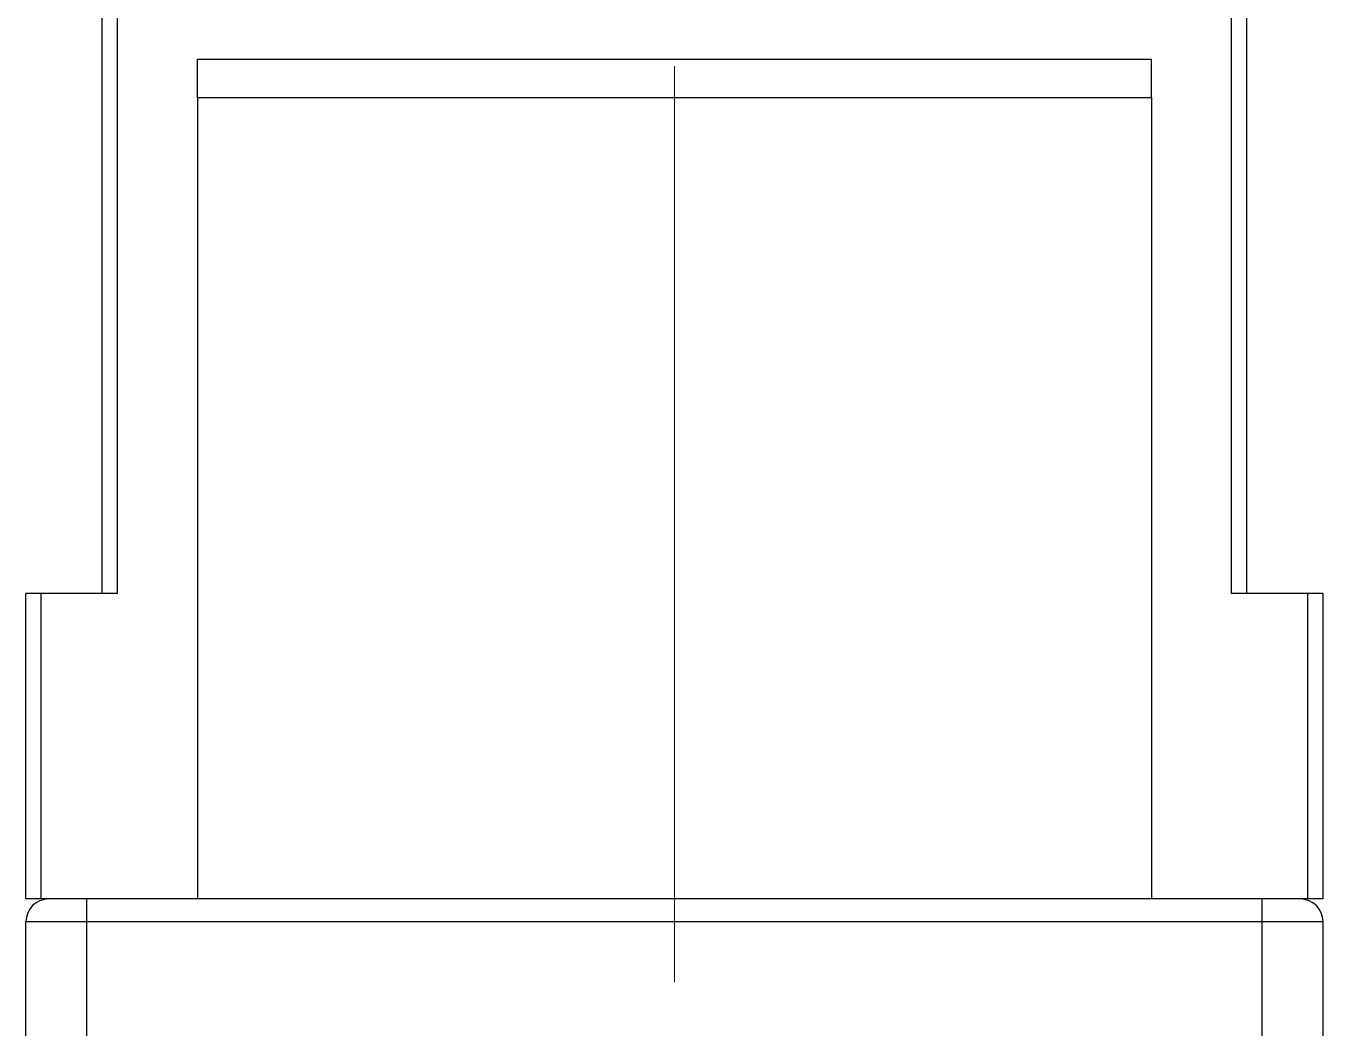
# Model space of a CAD drawing. Header units: millimetres. Extents: x -105 to 105, y -148 to 148.
# Drawn here: x -7.64 to 9.36, y 88.19 to 101.31 of the extents above; entities that cross this region are included whole.
import ezdxf

# ---------------------------------------------------------------- set-up
doc = ezdxf.new("R2010")
doc.units = ezdxf.units.MM
doc.linetypes.add('点画线', pattern=[18, 12, -2, 2, -2])
doc.layers.get('0').update_dxf_attribs({"lineweight": 18})

msp = doc.modelspace()

# ---------------------------------------------------------------- linework, layer by layer
at = {"linetype": '点画线'}
msp.add_line((0.861, 118.789), (0.861, 75.058), dxfattribs=at)
at = {"color": 7, "lineweight": 30}
for p, q in [((-6.639, 93.878), (-6.639, 114.878)), ((-6.439, 93.878), (-6.439, 114.878)), ((8.161, 93.878), (8.161, 114.878)), ((8.361, 93.878), (8.361, 114.878))]:
    msp.add_line(p, q, dxfattribs=at)
at = {"color": 7, "lineweight": 30, "ltscale": 0.3125}
for p, q in [((-5.389, 100.878), (7.111, 100.878)), ((-5.389, 100.378), (7.111, 100.378))]:
    msp.add_line(p, q, dxfattribs=at)
at = {"color": 7, "lineweight": 30, "ltscale": 0.0125}
for p, q in [((-5.389, 100.378), (-5.389, 100.878)), ((7.111, 100.378), (7.111, 100.878)), ((-6.839, 89.878), (-7.339, 89.878)), ((9.061, 89.878), (8.561, 89.878))]:
    msp.add_line(p, q, dxfattribs=at)
at = {"color": 7, "lineweight": 30, "ltscale": 0.2625}
for p, q in [((-5.389, 100.378), (-5.389, 89.878)), ((7.111, 100.378), (7.111, 89.878))]:
    msp.add_line(p, q, dxfattribs=at)
at = {"color": 7, "lineweight": 30, "ltscale": 0.1}
for p, q in [((-7.639, 89.878), (-7.639, 93.878)), ((-7.439, 89.878), (-7.439, 93.878)), ((9.161, 89.878), (9.161, 93.878)), ((9.361, 89.878), (9.361, 93.878))]:
    msp.add_line(p, q, dxfattribs=at)
at = {"color": 7, "lineweight": 30, "ltscale": 0.005}
for p, q in [((-7.439, 93.878), (-7.639, 93.878)), ((-6.439, 93.878), (-6.639, 93.878)), ((8.361, 93.878), (8.161, 93.878)), ((9.361, 93.878), (9.161, 93.878)), ((-7.439, 89.878), (-7.639, 89.878)), ((9.361, 89.878), (9.161, 89.878))]:
    msp.add_line(p, q, dxfattribs=at)
at = {"color": 7, "lineweight": 30, "ltscale": 0.02}
for p, q in [((-6.639, 93.878), (-7.439, 93.878)), ((9.161, 93.878), (8.361, 93.878)), ((-6.639, 89.878), (-7.439, 89.878)), ((9.161, 89.878), (8.361, 89.878)), ((-6.839, 89.578), (-7.639, 89.578)), ((9.361, 89.578), (8.561, 89.578))]:
    msp.add_line(p, q, dxfattribs=at)
at = {"color": 7, "lineweight": 30, "ltscale": 0.0075}
for p, q in [((-6.839, 89.578), (-6.839, 89.878)), ((8.561, 89.578), (8.561, 89.878))]:
    msp.add_line(p, q, dxfattribs=at)
at = {"color": 7, "lineweight": 30, "ltscale": 0.385}
for p, q in [((8.561, 89.878), (-6.839, 89.878)), ((8.561, 89.578), (-6.839, 89.578))]:
    msp.add_line(p, q, dxfattribs=at)
at = {"color": 7, "lineweight": 30, "ltscale": 0.1925}
for p, q in [((-7.639, 81.878), (-7.639, 89.578)), ((-6.839, 81.878), (-6.839, 89.578)), ((8.561, 81.878), (8.561, 89.578)), ((9.361, 81.878), (9.361, 89.578))]:
    msp.add_line(p, q, dxfattribs=at)
at = {"color": 7, "lineweight": 30}
for centre, start, end in [((-7.339, 89.578), 90, 180), ((9.061, 89.578), 360, 90)]:
    msp.add_arc(centre, 0.3, start, end, dxfattribs=at)

doc.saveas('drawing.dxf')
